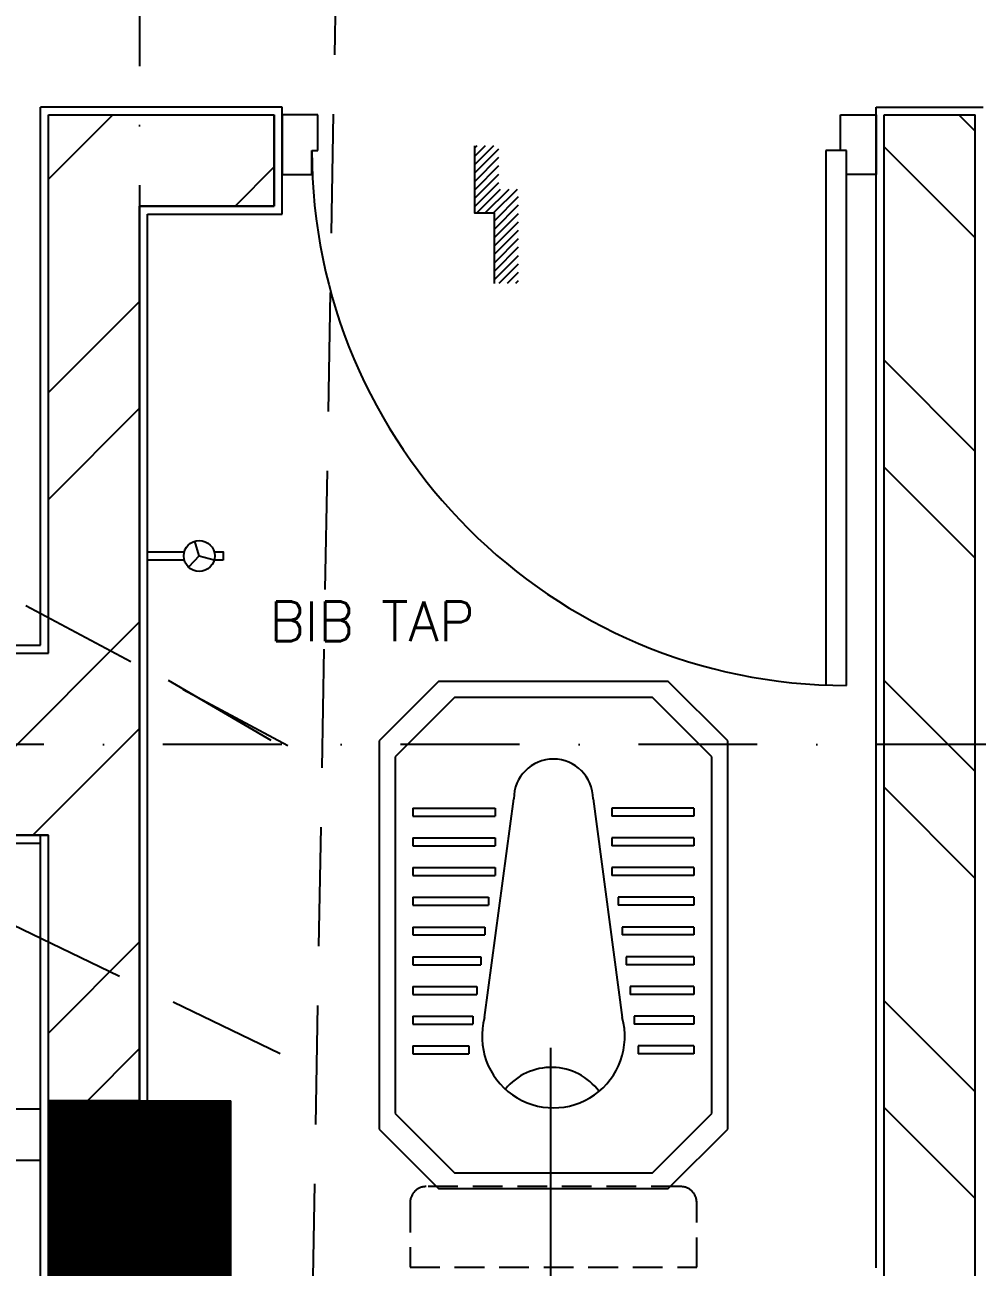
# Model space of a CAD drawing. Extents: x -437689 to -407696, y -55787 to -37037.
# Drawn here: x -435287 to -434686, y -49353 to -48569 of the extents above; entities that cross this region are included whole.
import ezdxf
from ezdxf.enums import TextEntityAlignment as Align

# ---------------------------------------------------------------- set-up
doc = ezdxf.new("R2010")
doc.units = 0
doc.header["$LTSCALE"] = 150
doc.header["$MEASUREMENT"] = 0
for name, pattern in [('DASHDOT', [1, 0.5, -0.25, 0, -0.25]), ('DASHED', [0.75, 0.5, -0.25]), ('HIDDEN2', [0.1875, 0.125, -0.0625])]:
    doc.linetypes.add(name, pattern=pattern)
doc.layers.get('0').update_dxf_attribs({"linetype": 'CONTINUOUS'})
for name, color, linetype in [('5MM', 6, 'CONTINUOUS'), ('COL', 2, 'CONTINUOUS'), ('DIM', 6, 'CONTINUOUS'), ('DOOR', 31, 'CONTINUOUS'), ('DR', 6, 'CONTINUOUS'), ('DROP', 64, 'CONTINUOUS'), ('GRID', 252, 'DASHDOT'), ('TOILET', 9, 'CONTINUOUS'), ('WALL', 7, 'CONTINUOUS'), ('WASTE', 3, 'DASHED')]:
    doc.layers.add(name, color=color, linetype=linetype)
doc.styles.add('ROMANS', font='romans.shx', dxfattribs={"height": 200})

# ---------------------------------------------------------------- blocks, each defined once
blk = doc.blocks.new('*X0')
at = {"color": 0}
for p, q in [((12813.4, 9935), (12788.4, 9960)), ((12820.5, 9936.7), (12795.5, 9961.7)), ((12829.3, 9936.7), (12804.3, 9961.7)), ((12838.2, 9936.7), (12813.2, 9961.7)), ((12847, 9936.7), (12822, 9961.7)), ((12855.8, 9936.7), (12830.8, 9961.7)), ((12859.3, 9942.1), (12839.7, 9961.7)), ((12859.3, 9951), (12848.5, 9961.7)), ((12859.3, 9959.8), (12857.4, 9961.7)), ((12813.4, 9926.1), (12788.4, 9951.1)), ((12734.9, 9916.2), (12714.5, 9936.6)), ((12743.8, 9916.2), (12718.8, 9941.2)), ((12752.6, 9916.2), (12727.6, 9941.2)), ((12761.4, 9916.2), (12736.4, 9941.2)), ((12770.3, 9916.2), (12745.3, 9941.2)), ((12779.1, 9916.2), (12754.1, 9941.2)), ((12788, 9916.2), (12763, 9941.2)), ((12796.8, 9916.2), (12771.8, 9941.2)), ((12805.6, 9916.2), (12780.6, 9941.2)), ((12813.4, 9917.3), (12788.4, 9942.3)), ((12726.1, 9916.2), (12714.5, 9927.8)), ((12717.3, 9916.2), (12714.5, 9918.9))]:
    blk.add_line(p, q, dxfattribs=at)

msp = doc.modelspace()

# ---------------------------------------------------------------- linework, layer by layer
for q in [(-435179.33, -48894.44), (-435183.44, -48910.88), (-435167.15, -48906.22)]:
    msp.add_line((-435176.64, -48903.85), q)
at = {"color": 9, "linetype": 'HIDDEN2'}
for p, q in [((-434872.66, -49301.77), (-435033.37, -49301.77)), ((-435043.49, -49311.89), (-435043.49, -49352.61)), ((-434862.53, -49352.61), (-434862.53, -49311.89)), ((-435043.49, -49352.61), (-434862.53, -49352.61))]:
    msp.add_line(p, q, dxfattribs=at)
for points in [[(-435186.06, -48906.52), (-435209.26, -48906.52), (-435209.26, -48901.18), (-435186.06, -48901.18)], [(-435167.23, -48901.18), (-435161.52, -48901.18), (-435161.52, -48906.52)], [(-435161.52, -48906.52), (-435167.23, -48906.52)]]:
    msp.add_lwpolyline(points)
msp.add_circle((-435176.64, -48903.85), 9.79)
for centre, start, end in [((-435033.37, -49311.89), 90, 180), ((-434872.66, -49311.89), 0, 90)]:
    msp.add_arc(centre, 10.12, start, end, dxfattribs=at)
at = {"layer": '5MM'}
msp.add_lwpolyline([(-434990.31, -48731.92), (-434990.31, -48687.61), (-435002.62, -48687.61), (-435002.62, -48645.09)], dxfattribs=at)
at = {"layer": 'COL'}
msp.add_line((-435271.76, -49247.61), (-435156.76, -49247.61), dxfattribs=at)
at = {"layer": 'COL', "const_width": 115}
msp.add_lwpolyline([(-435214.26, -49472.61), (-435214.26, -49247.61)], dxfattribs=at)
at = {"layer": 'COL'}
msp.add_lwpolyline([(-435271.76, -49247.61), (-435271.76, -49472.61), (-435271.76, -49472.61), (-435156.76, -49472.61), (-435156.76, -49247.61)], dxfattribs=at)
at = {"layer": 'DOOR', "color": 8}
for p, q in [((-435124.26, -48625.55), (-435124.26, -48663.05)), ((-435101.76, -48625.55), (-435124.26, -48625.55)), ((-435101.76, -48648.05), (-435101.76, -48625.55)), ((-434771.76, -48648.05), (-434771.76, -48625.55)), ((-434771.76, -48625.55), (-434749.26, -48625.55)), ((-434749.26, -48625.55), (-434749.26, -48663.05)), ((-434686.76, -48661.42), (-434686.76, -48625.55)), ((-435105.51, -48648.05), (-435101.76, -48648.05)), ((-435105.51, -48663.05), (-435105.51, -48648.05)), ((-434768.01, -48648.05), (-434781.14, -48648.05)), ((-434781.14, -48648.05), (-434781.14, -48985.29)), ((-434768.01, -48648.05), (-434771.76, -48648.05)), ((-434768.01, -48663.05), (-434768.01, -48648.05)), ((-434768.01, -48985.55), (-434768.01, -48648.05)), ((-435124.26, -48663.05), (-435105.51, -48663.05)), ((-434749.26, -48663.05), (-434768.01, -48663.05))]:
    msp.add_line(p, q, dxfattribs=at)
msp.add_arc((-434768.01, -48648.05), 337.5, 180, 270, dxfattribs=at)
at = {"layer": 'DR', "linetype": 'CONTINUOUS', "ltscale": 900}
msp.add_line((-434954.61, -49462.09), (-434954.61, -49214.16), dxfattribs=at)
at = {"layer": 'GRID'}
for p, q in [((-435214.26, -46868.7), (-435214.26, -52414.38)), ((-432722.96, -49022.83), (-436475.27, -49022.83))]:
    msp.add_line(p, q, dxfattribs=at)
at = {"layer": 'TOILET'}
for p, q in [((-435025.51, -48983.05), (-435063.01, -49020.55)), ((-434880.51, -48983.05), (-435025.51, -48983.05)), ((-434843.01, -49020.55), (-434880.51, -48983.05)), ((-435015.51, -48993.05), (-435053.01, -49030.55)), ((-434890.51, -48993.05), (-435015.51, -48993.05)), ((-434853.01, -49030.55), (-434890.51, -48993.05)), ((-435063.01, -49020.55), (-435063.01, -49265.55)), ((-434843.01, -49265.55), (-434843.01, -49020.55)), ((-435053.01, -49030.55), (-435053.01, -49255.55)), ((-434853.01, -49255.55), (-434853.01, -49030.55)), ((-434996.49, -49195.17), (-434978.01, -49057.02)), ((-434928.01, -49057.02), (-434909.53, -49195.17)), ((-435041.74, -49062.99), (-435041.74, -49067.99)), ((-435041.74, -49062.99), (-434989.77, -49062.99)), ((-434989.77, -49062.99), (-434989.77, -49067.99)), ((-434864.28, -49062.99), (-434916.25, -49062.99)), ((-434916.25, -49062.99), (-434916.25, -49067.99)), ((-434864.28, -49062.99), (-434864.28, -49067.99)), ((-435041.74, -49067.99), (-434989.77, -49067.99)), ((-434864.28, -49067.99), (-434916.25, -49067.99)), ((-435041.74, -49081.74), (-434989.77, -49081.74)), ((-435041.74, -49081.74), (-435041.74, -49086.74)), ((-435041.74, -49086.74), (-434989.77, -49086.74)), ((-434989.77, -49081.74), (-434989.77, -49086.74)), ((-434916.25, -49081.74), (-434916.25, -49086.74)), ((-434864.28, -49081.74), (-434916.25, -49081.74)), ((-434864.28, -49086.74), (-434916.25, -49086.74)), ((-434864.28, -49081.74), (-434864.28, -49086.74)), ((-435041.74, -49100.49), (-434989.77, -49100.49)), ((-435041.74, -49100.49), (-435041.74, -49105.49)), ((-435041.74, -49100.49), (-434989.77, -49100.49)), ((-435041.74, -49100.49), (-435041.74, -49105.49)), ((-434989.77, -49100.49), (-434989.77, -49105.49)), ((-434989.77, -49100.49), (-434989.77, -49105.49)), ((-434916.25, -49100.49), (-434916.25, -49105.49)), ((-434864.28, -49100.49), (-434916.25, -49100.49)), ((-434916.25, -49100.49), (-434916.25, -49105.49)), ((-434864.28, -49100.49), (-434916.25, -49100.49)), ((-434864.28, -49100.49), (-434864.28, -49105.49)), ((-434864.28, -49100.49), (-434864.28, -49105.49)), ((-435041.74, -49105.49), (-434989.77, -49105.49)), ((-435041.74, -49105.49), (-434989.77, -49105.49)), ((-434864.28, -49105.49), (-434916.25, -49105.49)), ((-434864.28, -49105.49), (-434916.25, -49105.49)), ((-435041.74, -49119.24), (-434993.9, -49119.24)), ((-435041.74, -49119.24), (-435041.74, -49124.24)), ((-434993.9, -49119.24), (-434993.9, -49124.24)), ((-434864.28, -49119.24), (-434912.12, -49119.24)), ((-434912.12, -49119.24), (-434912.12, -49124.24)), ((-434864.28, -49119.24), (-434864.28, -49124.24)), ((-435041.74, -49124.24), (-434993.9, -49124.24)), ((-434864.28, -49124.24), (-434912.12, -49124.24)), ((-435041.74, -49137.99), (-434996.41, -49137.99)), ((-435041.74, -49137.99), (-434996.41, -49137.99)), ((-435041.74, -49137.99), (-435041.74, -49142.99)), ((-435041.74, -49137.99), (-435041.74, -49142.99)), ((-435041.74, -49142.99), (-434996.41, -49142.99)), ((-435041.74, -49142.99), (-434996.41, -49142.99)), ((-434996.41, -49137.99), (-434996.41, -49142.99)), ((-434996.41, -49137.99), (-434996.41, -49142.99)), ((-434864.28, -49137.99), (-434909.61, -49137.99)), ((-434909.61, -49137.99), (-434909.61, -49142.99)), ((-434864.28, -49137.99), (-434909.61, -49137.99)), ((-434909.61, -49137.99), (-434909.61, -49142.99)), ((-434864.28, -49142.99), (-434909.61, -49142.99)), ((-434864.28, -49142.99), (-434909.61, -49142.99)), ((-434864.28, -49137.99), (-434864.28, -49142.99)), ((-434864.28, -49137.99), (-434864.28, -49142.99)), ((-435041.74, -49156.74), (-434998.92, -49156.74)), ((-435041.74, -49156.74), (-435041.74, -49161.74)), ((-434998.92, -49156.74), (-434998.92, -49161.74)), ((-434864.28, -49156.74), (-434907.11, -49156.74)), ((-434907.11, -49156.74), (-434907.11, -49161.74)), ((-434864.28, -49156.74), (-434864.28, -49161.74)), ((-435041.74, -49161.74), (-434998.92, -49161.74)), ((-434864.28, -49161.74), (-434907.11, -49161.74)), ((-435041.74, -49175.49), (-435001.43, -49175.49)), ((-435041.74, -49175.49), (-435001.43, -49175.49)), ((-435041.74, -49175.49), (-435041.74, -49180.49)), ((-435041.74, -49175.49), (-435041.74, -49180.49)), ((-435041.74, -49180.49), (-435001.43, -49180.49)), ((-435041.74, -49180.49), (-435001.43, -49180.49)), ((-435001.43, -49175.49), (-435001.43, -49180.49)), ((-435001.43, -49175.49), (-435001.43, -49180.49)), ((-434864.28, -49175.49), (-434904.6, -49175.49)), ((-434904.6, -49175.49), (-434904.6, -49180.49)), ((-434864.28, -49175.49), (-434904.6, -49175.49)), ((-434904.6, -49175.49), (-434904.6, -49180.49)), ((-434864.28, -49180.49), (-434904.6, -49180.49)), ((-434864.28, -49180.49), (-434904.6, -49180.49)), ((-434864.28, -49175.49), (-434864.28, -49180.49)), ((-434864.28, -49175.49), (-434864.28, -49180.49)), ((-435041.74, -49194.24), (-435003.94, -49194.24)), ((-435041.74, -49194.24), (-435041.74, -49199.24)), ((-435003.94, -49194.24), (-435003.94, -49199.24)), ((-434864.28, -49194.24), (-434902.09, -49194.24)), ((-434902.09, -49194.24), (-434902.09, -49199.24)), ((-434864.28, -49194.24), (-434864.28, -49199.24)), ((-435041.74, -49199.24), (-435003.94, -49199.24)), ((-434864.28, -49199.24), (-434902.09, -49199.24)), ((-435041.74, -49212.99), (-435006.44, -49212.99)), ((-435041.74, -49212.99), (-435006.44, -49212.99)), ((-435041.74, -49212.99), (-435041.74, -49217.99)), ((-435041.74, -49212.99), (-435041.74, -49217.99)), ((-435006.44, -49212.99), (-435006.44, -49217.99)), ((-435006.44, -49212.99), (-435006.44, -49217.99)), ((-434864.28, -49212.99), (-434899.58, -49212.99)), ((-434864.28, -49212.99), (-434899.58, -49212.99)), ((-434899.58, -49212.99), (-434899.58, -49217.99)), ((-434899.58, -49212.99), (-434899.58, -49217.99)), ((-434864.28, -49212.99), (-434864.28, -49217.99)), ((-434864.28, -49212.99), (-434864.28, -49217.99)), ((-435041.74, -49217.99), (-435006.44, -49217.99)), ((-435041.74, -49217.99), (-435006.44, -49217.99)), ((-434864.28, -49217.99), (-434899.58, -49217.99)), ((-434864.28, -49217.99), (-434899.58, -49217.99)), ((-435053.01, -49255.55), (-435015.51, -49293.05)), ((-434890.51, -49293.05), (-434853.01, -49255.55)), ((-435063.01, -49265.55), (-435025.51, -49303.05)), ((-434880.51, -49303.05), (-434843.01, -49265.55)), ((-435015.51, -49293.05), (-434890.51, -49293.05)), ((-435025.51, -49303.05), (-434880.51, -49303.05))]:
    msp.add_line(p, q, dxfattribs=at)
for centre, radius, start, end in [((-434953.01, -49057.02), 25, 0, 180), ((-434953.01, -49207.02), 45.07, 164.76191, 15.23809), ((-434954.32, -49264.04), 37.51, 36.6057, 140.77368)]:
    msp.add_arc(centre, radius, start, end, dxfattribs=at)
at = {"layer": 'WALL', "color": 9, "linetype": 'DASHDOT', "ltscale": 900}
for p, q in [((-435124.26, -48620.55), (-435276.76, -48620.55)), ((-435271.76, -48666.08), (-435231.23, -48625.55)), ((-435124.26, -48688.05), (-435124.26, -48620.55)), ((-434697.01, -48625.55), (-434686.76, -48635.8)), ((-434744.26, -48645.65), (-434686.76, -48703.15)), ((-435154.03, -48683.05), (-435129.26, -48658.28)), ((-435209.26, -49248.05), (-435209.26, -48688.05)), ((-435271.76, -48800.78), (-435214.26, -48743.28)), ((-434744.26, -48780.36), (-434686.76, -48837.86)), ((-435271.76, -48868.13), (-435214.26, -48810.63)), ((-434744.26, -48847.71), (-434686.76, -48905.21)), ((-435349.04, -49080.11), (-435214.26, -48945.34)), ((-434744.26, -48982.41), (-434686.76, -49039.91)), ((-435281.68, -49080.11), (-435214.26, -49012.69)), ((-434744.26, -49049.76), (-434686.76, -49107.26)), ((-435271.76, -49204.89), (-435214.26, -49147.39)), ((-434744.26, -49184.47), (-434686.76, -49241.97)), ((-435247.13, -49247.61), (-435214.26, -49214.74)), ((-434744.26, -49251.82), (-434686.76, -49309.32))]:
    msp.add_line(p, q, dxfattribs=at)
at = {"layer": 'WALL', "color": 9}
for p, q in [((-435276.76, -48960.11), (-435276.76, -48620.55)), ((-434749.26, -49353.05), (-434749.26, -48620.55)), ((-434749.26, -48620.55), (-434681.76, -48620.55)), ((-435276.76, -48960.11), (-435276.76, -48688.05)), ((-435209.26, -48688.05), (-435124.26, -48688.05))]:
    msp.add_line(p, q, dxfattribs=at)
at = {"layer": 'WALL'}
for p, q in [((-435271.76, -48625.55), (-435129.26, -48625.55)), ((-435271.76, -48965.11), (-435271.76, -48625.55)), ((-435129.26, -48683.05), (-435129.26, -48625.55)), ((-435124.26, -48688.05), (-435124.26, -48625.55)), ((-434744.26, -49358.05), (-434744.26, -48625.55)), ((-434744.26, -48625.55), (-434686.76, -48625.55)), ((-434686.76, -49358.05), (-434686.76, -48625.55)), ((-435271.76, -48960.11), (-435271.76, -48683.05)), ((-435214.26, -48683.05), (-435129.26, -48683.05)), ((-435276.76, -49523.05), (-435276.76, -49080.11)), ((-435271.76, -49472.61), (-435271.76, -49080.11)), ((-435271.76, -49518.05), (-435271.76, -49080.11)), ((-435276.76, -49472.61), (-435276.76, -49085.11))]:
    msp.add_line(p, q, dxfattribs=at)
at = {"layer": 'WALL', "linetype": 'DASHDOT', "ltscale": 900}
for p, q in [((-435271.76, -48965.11), (-435271.76, -48625.55)), ((-435271.76, -48625.55), (-435129.26, -48625.55)), ((-435129.26, -48625.55), (-435129.26, -48683.05)), ((-435214.26, -49248.05), (-435214.26, -48683.05)), ((-435129.26, -48683.05), (-435214.26, -48683.05)), ((-435214.26, -48683.05), (-435214.26, -49247.61)), ((-436069.26, -48965.11), (-435271.76, -48965.11)), ((-435271.76, -49080.11), (-436069.26, -49080.11)), ((-435271.76, -49247.61), (-435271.76, -49080.11)), ((-435214.26, -49247.61), (-435271.76, -49247.61))]:
    msp.add_line(p, q, dxfattribs=at)
at = {"layer": 'WALL', "linetype": 'CONTINUOUS'}
for p, q in [((-434744.26, -48625.55), (-434686.76, -48625.55)), ((-436069.26, -48965.11), (-435271.76, -48965.11)), ((-436069.26, -49080.11), (-435271.76, -49080.11)), ((-436069.26, -49080.11), (-435271.76, -49080.11)), ((-436064.26, -49085.11), (-435276.76, -49085.11)), ((-436064.26, -49252.61), (-435276.76, -49252.61)), ((-436064.26, -49285.11), (-435276.76, -49285.11))]:
    msp.add_line(p, q, dxfattribs=at)
at = {"layer": 'WALL', "color": 9, "linetype": 'CONTINUOUS'}
for p, q in [((-436064.26, -48960.11), (-435276.76, -48960.11)), ((-436064.26, -49085.11), (-435276.76, -49085.11))]:
    msp.add_line(p, q, dxfattribs=at)
at = {"layer": 'WASTE'}
for p, q in [((-435107.02, -49487.5), (-435075.38, -47698.7)), ((-435286.04, -48935.08), (-435099.02, -49035.07)), ((-435196.3, -48982.21), (-435117.12, -49028.37)), ((-435294.42, -49136.37), (-435099.88, -49230.18))]:
    msp.add_line(p, q, dxfattribs=at)

# ---------------------------------------------------------------- block references
at = {"layer": 'DROP', "xscale": 0.5999999999985448, "yscale": 0.5999999999767169, "zscale": 0.6, "rotation": 90}
msp.add_blockref('*X0', (-429025.59, -56360.64), dxfattribs=at)

# ---------------------------------------------------------------- texts
at = {"layer": 'DIM', "color": 7, "style": 'ROMANS'}
msp.add_text('BIB TAP', height=25, rotation=360, dxfattribs=at).set_placement((-435002.79, -48945.01), align=Align.MIDDLE_RIGHT)

doc.saveas('drawing.dxf')
